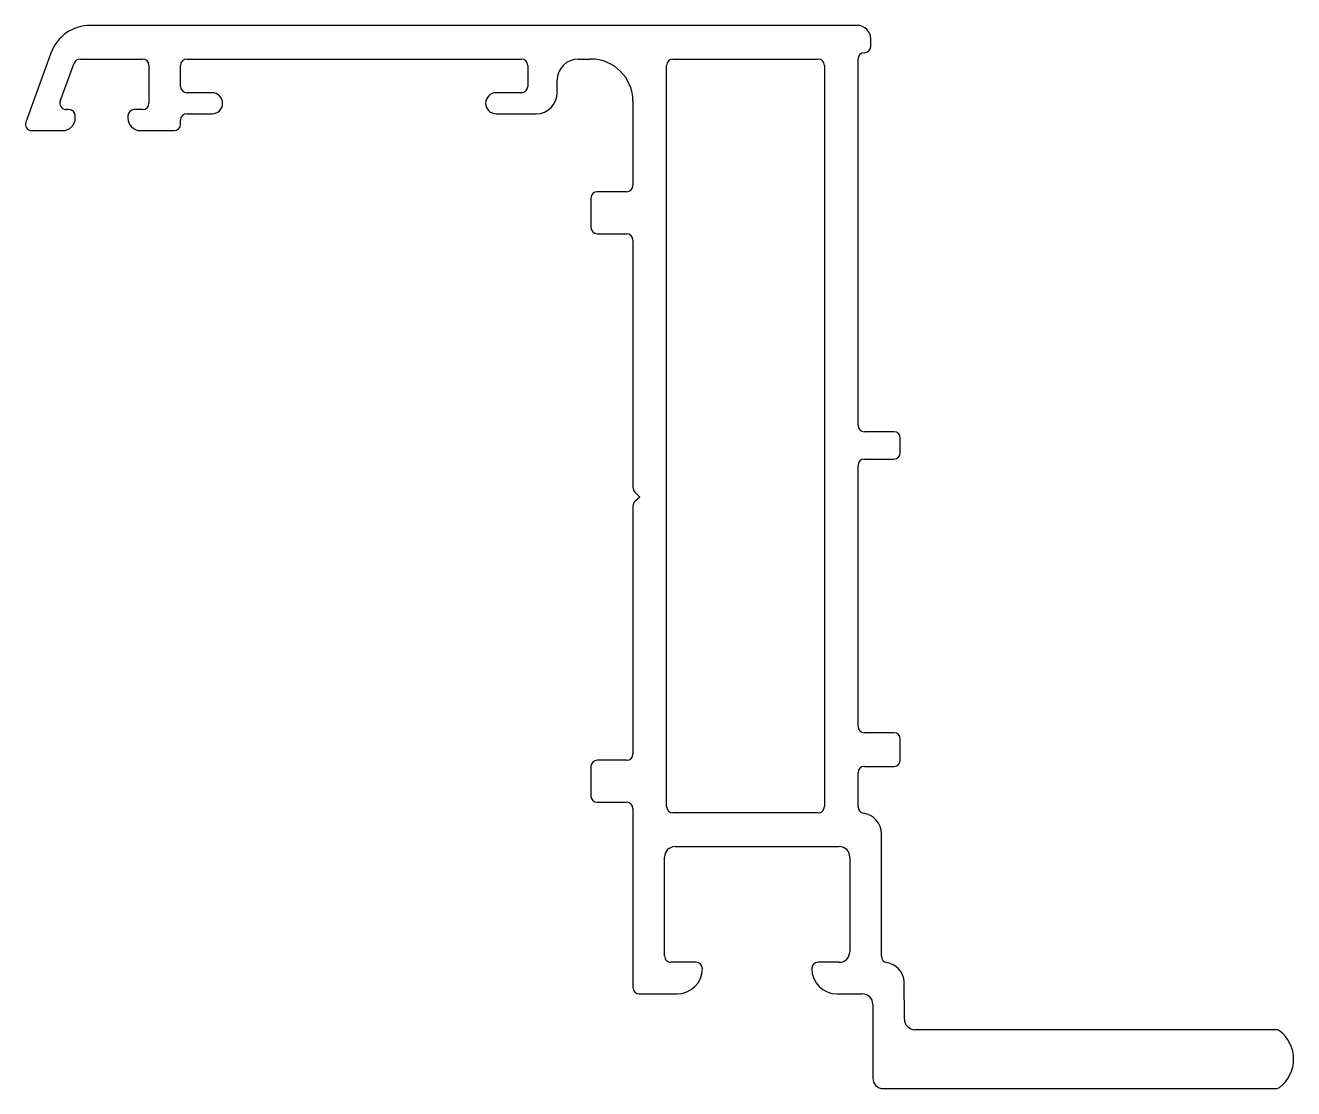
# Model space of a CAD drawing. Extents: x 733.2 to 793.4, y 524.7 to 575.2.
import ezdxf

# ---------------------------------------------------------------- set-up
doc = ezdxf.new("R2010")
doc.units = 0
doc.layers.get('0').update_dxf_attribs({"linetype": 'CONTINUOUS'})

msp = doc.modelspace()

# ---------------------------------------------------------------- linework, layer by layer
for p, q in [((772.691, 575.165), (736.26, 575.165)), ((773.341, 574.165), (773.341, 574.515)), ((734.381, 573.849), (733.186, 570.567)), ((773.039, 573.865), (773.041, 573.865)), ((734.827, 571.567), (735.483, 573.367)), ((735.765, 573.565), (738.74, 573.565)), ((739.04, 573.265), (739.04, 571.465)), ((740.54, 572.265), (740.54, 573.265)), ((740.84, 573.565), (756.741, 573.565)), ((757.041, 573.265), (757.041, 572.265)), ((759.441, 573.565), (760.039, 573.565)), ((763.639, 538.065), (763.639, 573.265)), ((763.939, 573.565), (770.839, 573.565)), ((771.139, 573.265), (771.139, 538.065)), ((772.739, 556.167), (772.739, 573.565)), ((758.441, 571.965), (758.441, 572.565)), ((742.04, 571.965), (740.84, 571.965)), ((756.741, 571.965), (755.541, 571.965)), ((762.039, 571.565), (762.039, 567.565)), ((735.24, 571.165), (735.109, 571.165)), ((735.54, 570.765), (735.54, 570.865)), ((738.04, 570.865), (738.04, 570.765)), ((738.74, 571.165), (738.34, 571.165)), ((740.84, 570.965), (742.04, 570.965)), ((755.541, 570.965), (757.441, 570.965)), ((733.468, 570.165), (734.94, 570.165)), ((738.64, 570.165), (740.24, 570.165)), ((740.54, 570.465), (740.54, 570.665)), ((761.739, 567.265), (760.339, 567.265)), ((760.039, 566.965), (760.039, 565.565)), ((760.339, 565.265), (761.739, 565.265)), ((762.039, 564.965), (762.039, 553.213)), ((774.439, 555.867), (773.039, 555.867)), ((774.739, 554.867), (774.739, 555.567)), ((773.039, 554.567), (774.439, 554.567)), ((772.739, 541.868), (772.739, 554.267)), ((762.132, 552.996), (762.375, 552.765)), ((762.375, 552.765), (762.147, 552.575)), ((762.039, 552.344), (762.039, 540.565)), ((774.439, 541.568), (773.039, 541.568)), ((774.739, 540.268), (774.739, 541.268)), ((761.739, 540.265), (760.339, 540.265)), ((760.039, 539.965), (760.039, 538.565)), ((772.739, 538.05), (772.739, 539.668)), ((773.039, 539.968), (774.439, 539.968)), ((760.339, 538.265), (761.739, 538.265)), ((762.039, 537.965), (762.039, 529.468)), ((770.839, 537.765), (763.939, 537.765)), ((773.845, 530.952), (773.845, 536.765)), ((764.043, 536.165), (771.845, 536.165)), ((763.543, 530.968), (763.543, 535.665)), ((772.345, 535.665), (772.345, 531.168)), ((765.039, 530.668), (763.84, 530.668)), ((771.845, 530.668), (770.835, 530.668)), ((774.939, 527.968), (774.931, 529.795)), ((762.339, 529.168), (764.139, 529.168)), ((771.735, 529.168), (772.939, 529.168)), ((773.439, 528.668), (773.439, 525.168)), ((792.589, 527.468), (775.439, 527.468)), ((773.939, 524.668), (792.589, 524.668))]:
    msp.add_line(p, q)
for centre, radius, start, end in [((736.26, 573.165), 2, 90, 160), ((772.691, 574.515), 0.65, 360, 90), ((773.039, 573.565), 0.3, 90, 180), ((773.041, 574.165), 0.3, 270, 0), ((735.765, 573.265), 0.3, 90, 160), ((738.74, 573.265), 0.3, 0, 90), ((740.84, 573.265), 0.3, 90, 180), ((756.741, 573.265), 0.3, 0, 90), ((759.441, 572.565), 1, 90, 180), ((760.039, 571.565), 2, 360, 90), ((763.939, 573.265), 0.3, 90, 180), ((770.839, 573.265), 0.3, 0, 90), ((740.84, 572.265), 0.3, 180, 270), ((742.04, 571.465), 0.5, 270, 90), ((755.541, 571.465), 0.5, 90, 270), ((756.741, 572.265), 0.3, 270, 0), ((757.441, 571.965), 1, 270, 0), ((735.109, 571.465), 0.3, 160, 270), ((738.74, 571.465), 0.3, 270, 0), ((734.94, 570.765), 0.6, 270, 360), ((735.24, 570.865), 0.3, 0, 90), ((738.34, 570.865), 0.3, 90, 180), ((738.64, 570.765), 0.6, 180, 270), ((740.84, 570.665), 0.3, 90, 180), ((733.468, 570.465), 0.3, 160, 270), ((740.24, 570.465), 0.3, 270, 360), ((760.339, 566.965), 0.3, 90, 180), ((761.739, 567.565), 0.3, 270, 0), ((760.339, 565.565), 0.3, 180, 270), ((761.739, 564.965), 0.3, 0, 90), ((773.039, 556.167), 0.3, 180, 270), ((774.439, 555.567), 0.3, 0, 90), ((773.039, 554.267), 0.3, 90, 180), ((774.439, 554.867), 0.3, 270, 0), ((762.339, 553.213), 0.3, 180, 226.42596), ((762.339, 552.344), 0.3, 129.78181, 180), ((773.039, 541.868), 0.3, 180, 270), ((774.439, 541.268), 0.3, 0, 90), ((760.339, 539.965), 0.3, 90, 180), ((761.739, 540.565), 0.3, 270, 0), ((774.439, 540.268), 0.3, 270, 0), ((773.039, 539.668), 0.3, 90, 180), ((760.339, 538.565), 0.3, 180, 270), ((761.739, 537.965), 0.3, 0, 90), ((763.939, 538.065), 0.3, 180, 270), ((770.839, 538.065), 0.3, 270, 0), ((773.039, 538.05), 0.3, 180, 261.42085), ((772.845, 536.765), 1, 360, 81.42085), ((764.043, 535.665), 0.5, 90, 180), ((771.845, 535.665), 0.5, 0, 90), ((763.84, 530.966), 0.298, 179.60366, 270), ((771.845, 531.168), 0.5, 270, 360), ((774.145, 530.952), 0.3, 180, 260.87326), ((764.139, 530.368), 1.2, 270, 0), ((765.039, 530.368), 0.3, 360, 90), ((770.835, 530.368), 0.3, 90, 180), ((771.735, 530.368), 1.2, 180, 270), ((773.939, 529.668), 1, 7.27774, 80.87326), ((762.339, 529.468), 0.3, 180, 270), ((772.939, 528.668), 0.5, 0, 90), ((775.439, 527.968), 0.5, 180, 270), ((792.589, 527.168), 0.3, 52.76306, 90), ((791.753, 526.068), 1.682, 307.23694, 52.76306), ((773.939, 525.168), 0.5, 180, 270), ((792.589, 524.968), 0.3, 270, 307.23694)]:
    msp.add_arc(centre, radius, start, end)

doc.saveas('drawing.dxf')
